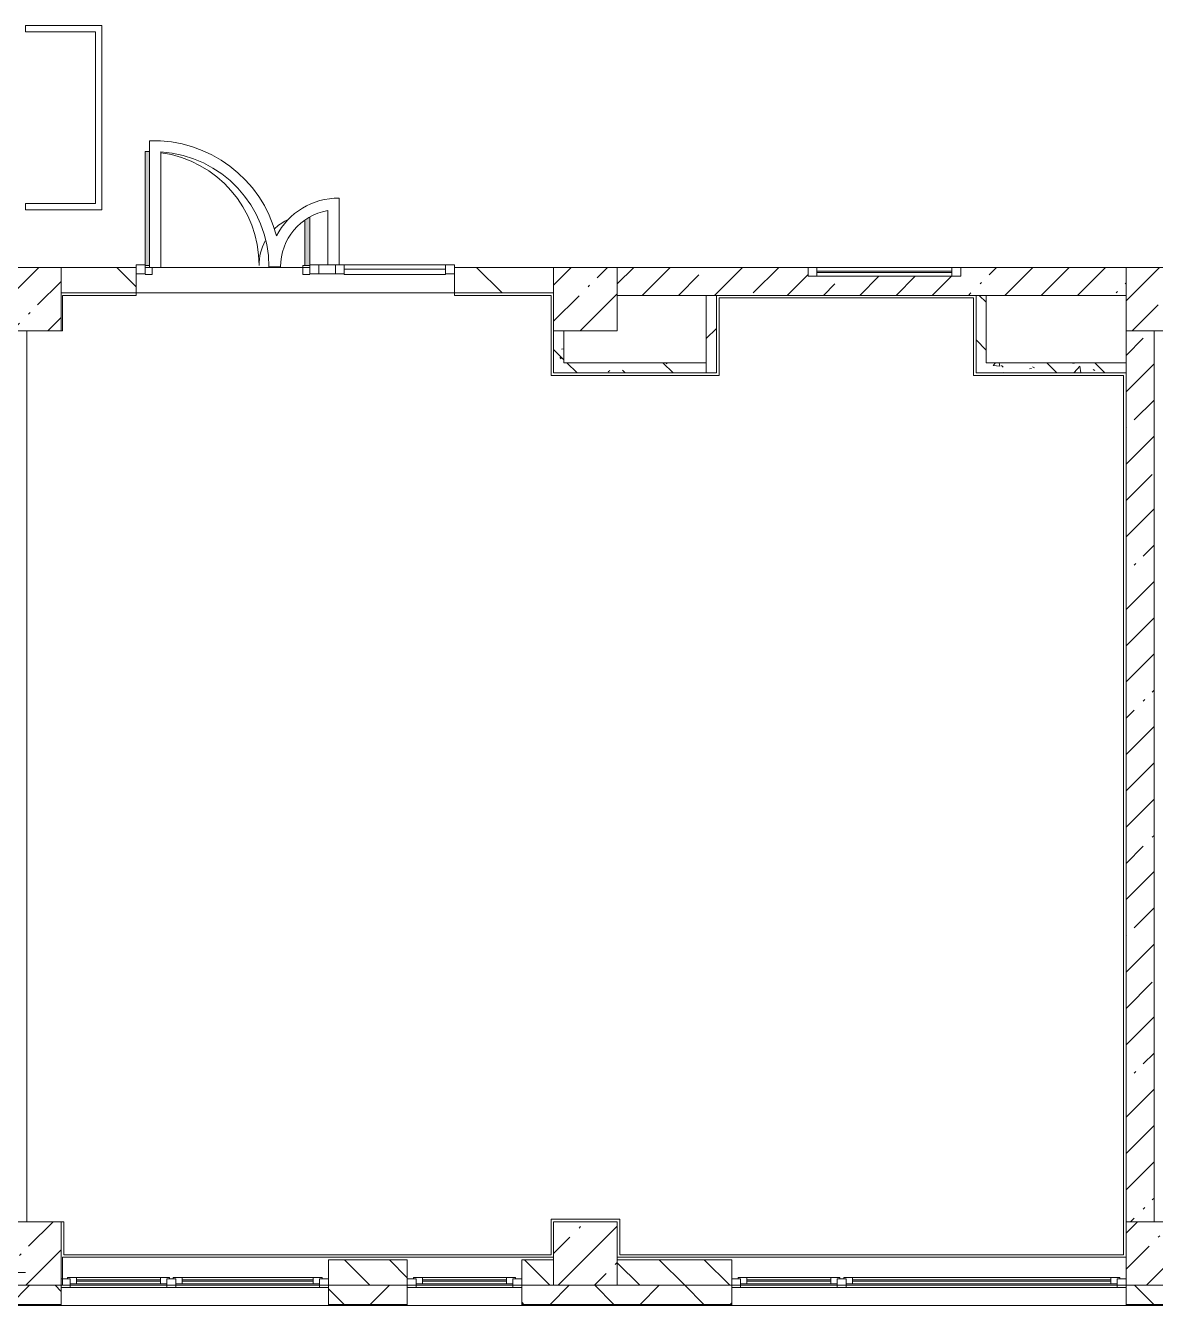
# Model space of a CAD drawing. Header units: millimetres. Extents: x -3902 to 188078, y -8553 to 29000.
# Drawn here: x 99828 to 108708, y -258 to 9800 of the extents above; entities that cross this region are included whole.
import ezdxf

# ---------------------------------------------------------------- set-up
doc = ezdxf.new("R2010")
doc.units = ezdxf.units.MM
for name, color, linetype, lineweight, true_color in [('A-DETL-GENF-4', 7, 'Continuous', 5, 0xaaaaaa), ('A-DOOR-1', 7, 'Continuous', 5, 0xaaaaaa), ('A-DOOR-2', 7, 'Continuous', 5, 0xe2e2e2), ('A-FLOR-2', 7, 'Continuous', 5, 0xaaaaaa), ('A-WALL-5', 7, 'Continuous', 9, 0x737373), ('I-WALL-5', 7, 'Continuous', 5, 0x787878)]:
    doc.layers.add(name, color=color, linetype=linetype, lineweight=lineweight, true_color=true_color)
for name, color, linetype, lineweight in [('A-GLAZ-2', 7, 'Continuous', 5), ('A-GLAZ-CURT-2', 7, 'Continuous', 5), ('A-GLAZ-CWMG-2', 7, 'Continuous', 5), ('A-WALL', 7, 'Continuous', 9), ('A-WALL-3', 7, 'Continuous', 5), ('I-WALL-3', 7, 'Continuous', 5), ('S-COLS-4', 7, 'Continuous', 5), ('Оси', 7, 'Continuous', 9)]:
    doc.layers.add(name, color=color, linetype=linetype, lineweight=lineweight)
pattern_1 = [(45, (61067.9, 0), (-285.123, 285.123), []), (45, (61353, 0), (-285.123, 285.123), [504.031, -100.806, 16.764, -84.042])]
pattern_2 = [(135, (61067.9, 0), (-377.171, -377.171), [533.4, -88.9, 17.78, -88.9]), (135, (61067.9, 376.94), (-377.171, -377.171), []), (50, (61067.9, 0), (637.6445, -55.7866), [66.675, -733.425]), (355, (61067.9, 0), (-123.349, 668.699), [53.34, -586.74]), (100.451, (61121, -4.65), (514.299, 612.908), [56.665, -623.315]), (46.184, (61067.9, 177.8), (948.776, -147.15), [100.012, -1100.137]), (96.636, (61147, 165.5), (830.909, 865.997), [84.998, -934.973]), (351.184, (61067.9, 177.8), (830.918, 865.988), [80.01, -880.11]), (21, (61156.8, 133.35), (530.6506, -357.928), [66.675, -733.425]), (326, (61156.8, 133.35), (216.308, 644.6585), [53.34, -586.74]), (71.451, (61201, 103.5), (746.9596, 286.724), [56.665, -623.315]), (37.5, (61067.9, 0), (10.8105, 295.9426), [16.764, -562.864, 16.764, -578.866, -588.962]), (37.5, (61067.9, 0), (10.8105, 295.9426), [-1175.258, 16.764, -572.198]), (7.5, (61067.9, 0), (233.8692, 350.6318), [16.764, -322.834, 16.764, -549.529, -224.472]), (7.5, (61067.9, 0), (233.8692, 350.6318), [-905.891, 16.764, -207.708]), (327.5, (60869.64, 0), (474.5678, -20.0513), [16.764, -205.486, 16.764, -676.656, -920.115]), (327.5, (60869.64, 0), (474.5678, -20.0513), [-915.67, 16.764, -903.351]), (317.5, (60780.74, 0), (518.452, 88.9934), [16.764, -272.161, 16.764, -443.738, -653.415]), (317.5, (60780.74, 0), (518.452, 88.9934), [-749.427, 16.764, -636.651])]

# ---------------------------------------------------------------- blocks, each defined once
blk = doc.blocks.new('BSC_Колонна _Прямоугольная - 500х500-23286270-3_10_1_птичка')
at = {"layer": 'S-COLS-4'}
h = blk.add_hatch(dxfattribs=at)
h.set_pattern_fill('FP_39', color=256, style=0, pattern_type=2)
h.set_pattern_definition([(45, (-38790, -7650), (-285.123, 285.123), []), (45, (-38504.88, -7650), (-285.123, 285.123), [504.031, -100.806, 16.764, -84.042])])
h.paths.add_polyline_path([(-250, -250), (250, -250), (250, 250), (-250, 250), (-250, 100)])
for p, q in [((250, 250), (-250, 250)), ((-250, 250), (-250, -250)), ((250, -250), (250, 250)), ((-250, -250), (250, -250))]:
    blk.add_line(p, q, dxfattribs=at)
blk = doc.blocks.new('BSC_Колонна _Прямоугольная - 500х500-V29-3_10_1_птичка')
at = {"layer": 'S-COLS-4'}
h = blk.add_hatch(dxfattribs=at)
h.set_pattern_fill('FP_40', color=256, style=0, pattern_type=2)
h.set_pattern_definition([(45, (-43160, -7650), (-285.123, 285.123), []), (45, (-42874.88, -7650), (-285.123, 285.123), [504.031, -100.806, 16.764, -84.042])])
h.paths.add_polyline_path([(-250, -250), (250, -250), (250, 250), (-250, 250)])
for p, q in [((250, 250), (-250, 250)), ((-250, 250), (-250, -250)), ((250, -250), (250, 250)), ((-250, -250), (250, -250))]:
    blk.add_line(p, q, dxfattribs=at)
blk = doc.blocks.new('BSC_Колонна _Прямоугольная - 500х500-V30-3_10_1_птичка')
at = {"layer": 'S-COLS-4'}
h = blk.add_hatch(dxfattribs=at)
h.set_pattern_fill('FP_41', color=256, style=0, pattern_type=2)
h.set_pattern_definition([(45, (-47660, -7650), (-285.123, 285.123), []), (45, (-47374.88, -7650), (-285.123, 285.123), [504.031, -100.806, 16.764, -84.042])])
h.paths.add_polyline_path([(-113, -250), (250, -250), (250, 250), (-250, 250), (-250, -250)])
for p, q in [((250, 250), (-250, 250)), ((-250, 250), (-250, -250)), ((250, -250), (250, 250)), ((-250, -250), (250, -250))]:
    blk.add_line(p, q, dxfattribs=at)
blk = doc.blocks.new('BSC_Колонна _Прямоугольная - 500х500-V35-3_10_1_птичка')
at = {"layer": 'S-COLS-4'}
h = blk.add_hatch(dxfattribs=at)
h.set_pattern_fill('FP_46', color=256, style=0, pattern_type=2)
h.set_pattern_definition([(45, (-38790, -150), (-285.123, 285.123), []), (45, (-38504.88, -150), (-285.123, 285.123), [504.031, -100.806, 16.764, -84.042])])
h.paths.add_polyline_path([(-250, -250), (250, -250), (250, 250), (-250, 250), (-250, 80)])
for p, q in [((250, 250), (-250, 250)), ((-250, 250), (-250, -250)), ((250, -250), (250, 250)), ((-250, -250), (250, -250))]:
    blk.add_line(p, q, dxfattribs=at)
blk = doc.blocks.new('BSC_Колонна _Прямоугольная - 500х500-V36-3_10_1_птичка')
at = {"layer": 'S-COLS-4'}
h = blk.add_hatch(dxfattribs=at)
h.set_pattern_fill('FP_47', color=256, style=0, pattern_type=2)
h.set_pattern_definition([(45, (-43160, -150), (-285.123, 285.123), []), (45, (-42874.88, -150), (-285.123, 285.123), [504.031, -100.806, 16.764, -84.042])])
h.paths.add_polyline_path([(-250, -250), (250, -250), (250, 250), (-250, 250)])
for p, q in [((250, 250), (-250, 250)), ((-250, 250), (-250, -250)), ((250, -250), (250, 250)), ((-250, -250), (250, -250))]:
    blk.add_line(p, q, dxfattribs=at)
blk = doc.blocks.new('BSC_Колонна _Прямоугольная - 500х500-V37-3_10_1_птичка')
at = {"layer": 'S-COLS-4'}
h = blk.add_hatch(dxfattribs=at)
h.set_pattern_fill('FP_48', color=256, style=0, pattern_type=2)
h.set_pattern_definition([(45, (-47660, -150), (-285.123, 285.123), []), (45, (-47374.88, -150), (-285.123, 285.123), [504.031, -100.806, 16.764, -84.042])])
h.paths.add_polyline_path([(-250, -250), (250, -250), (250, 250), (-250, 250)])
for p, q in [((250, 250), (-250, 250)), ((-250, 250), (-250, -250)), ((250, -250), (250, 250)), ((-250, -250), (250, -250))]:
    blk.add_line(p, q, dxfattribs=at)
blk = doc.blocks.new('120_Окно_СКБ_2Ст - 120_Окно_СКБ_2Ст 3100х2500 _мал_створка слева_ 2-V60-3_10_1_птичка')
at = {"layer": 'A-GLAZ-2'}
for p, q in [((-1550, -127), (-1550, -57)), ((-1550, -57), (-1480, -57)), ((1550, -57), (-1550, -57)), ((-1480, -57), (-1480, -127)), ((650, -87), (-1480, -87)), ((-1480, -87), (-1480, -127)), ((-1430, -137), (-1430, -87)), ((600, -137), (600, -87)), ((650, -127), (650, -57)), ((650, -57), (720, -57)), ((650, -127), (650, -87)), ((720, -57), (720, -127)), ((1480, -87), (720, -87)), ((720, -87), (720, -127)), ((770, -137), (770, -87)), ((1430, -137), (1430, -87)), ((1480, -127), (1480, -57)), ((1480, -57), (1550, -57)), ((1480, -127), (1480, -87)), ((1550, -57), (1550, -127)), ((-1480, -127), (-1550, -127)), ((-1550, -127), (-1500, -127)), ((-1480, -127), (-1500, -127)), ((-1500, -127), (-1500, -137)), ((-1500, -137), (670, -137)), ((670, -137), (-1500, -137)), ((-1430, -107), (600, -107)), ((600, -117), (-1430, -117)), ((720, -127), (650, -127)), ((670, -127), (650, -127)), ((670, -127), (700, -127)), ((670, -137), (670, -127)), ((720, -127), (700, -127)), ((700, -127), (700, -137)), ((700, -137), (1500, -137)), ((1500, -137), (700, -137)), ((770, -107), (1430, -107)), ((1430, -117), (770, -117)), ((1550, -127), (1480, -127)), ((1500, -127), (1480, -127)), ((1500, -127), (1550, -127)), ((1500, -137), (1500, -127))]:
    blk.add_line(p, q, dxfattribs=at)
blk = doc.blocks.new('120_Окно_СКБ_2Ст - 120_Окно_СКБ_2Ст 2100х2400 _мал створка справа_-V61-3_10_1_птичка')
at = {"layer": 'A-GLAZ-2'}
for p, q in [((-1050, -127), (-1050, -57)), ((-1050, -57), (-980, -57)), ((1050, -57), (-1050, -57)), ((-980, -57), (-980, -127)), ((150, -87), (-980, -87)), ((-980, -87), (-980, -127)), ((-930, -137), (-930, -87)), ((100, -137), (100, -87)), ((150, -127), (150, -57)), ((150, -57), (220, -57)), ((150, -127), (150, -87)), ((220, -57), (220, -127)), ((980, -87), (220, -87)), ((220, -87), (220, -127)), ((270, -137), (270, -87)), ((930, -137), (930, -87)), ((980, -127), (980, -57)), ((980, -57), (1050, -57)), ((980, -127), (980, -87)), ((1050, -57), (1050, -127)), ((-980, -127), (-1050, -127)), ((-1050, -127), (-1000, -127)), ((-980, -127), (-1000, -127)), ((-1000, -127), (-1000, -137)), ((-1000, -137), (170, -137)), ((170, -137), (-1000, -137)), ((-930, -107), (100, -107)), ((100, -117), (-930, -117)), ((220, -127), (150, -127)), ((170, -127), (150, -127)), ((170, -127), (200, -127)), ((170, -137), (170, -127)), ((220, -127), (200, -127)), ((200, -127), (200, -137)), ((200, -137), (1000, -137)), ((1000, -137), (200, -137)), ((270, -107), (930, -107)), ((930, -117), (270, -117)), ((1050, -127), (980, -127)), ((1000, -127), (980, -127)), ((1000, -127), (1050, -127)), ((1000, -137), (1000, -127))]:
    blk.add_line(p, q, dxfattribs=at)
blk = doc.blocks.new('120_Окно_СКБ_1Ст - 120_Окно_СКБ_1Ст 900х2500_h_-V58-3_10_1_птичка')
at = {"layer": 'A-GLAZ-2'}
for p, q in [((-450, -127), (-450, -57)), ((-450, -57), (-380, -57)), ((450, -57), (-450, -57)), ((-380, -57), (-380, -127)), ((380, -87), (-380, -87)), ((-380, -87), (-380, -127)), ((-330, -137), (-330, -87)), ((330, -137), (330, -87)), ((380, -127), (380, -57)), ((380, -57), (450, -57)), ((380, -127), (380, -87)), ((450, -57), (450, -127)), ((-380, -127), (-450, -127)), ((-450, -127), (-400, -127)), ((-380, -127), (-400, -127)), ((-400, -127), (-400, -137)), ((-400, -137), (400, -137)), ((400, -137), (-400, -137)), ((-330, -107), (330, -107)), ((330, -117), (-330, -117)), ((450, -127), (380, -127)), ((400, -127), (380, -127)), ((400, -127), (450, -127)), ((400, -137), (400, -127))]:
    blk.add_line(p, q, dxfattribs=at)
blk = doc.blocks.new('Прямоугольный импост - 50 x 70 мм-V167-3_10_1_птичка')
at = {"layer": 'A-GLAZ-CWMG-2'}
for p, q in [((-70, 35), (0, 35)), ((-70, -35), (-70, 35)), ((0, 35), (0, -35)), ((0, -35), (-70, -35))]:
    blk.add_line(p, q, dxfattribs=at)
blk = doc.blocks.new('Дверь_Витражная_остекление_ - ДВН_ДАО_Главный вход_1200 в свету-V168-3_10_1_птичка')
at = {"layer": 'A-DOOR-2'}
for points in [[(-647, 30), (-613, 35), (-613, 925), (-647, 922), (-647, 35)], [(607, 30), (647, 35), (647, 410), (607, 378), (607, 35)]]:
    blk.add_hatch(color=256, dxfattribs=at).paths.add_polyline_path(points)
at = {"layer": 'A-DETL-GENF-4'}
for p, q in [((-613, 925), (-647, 925)), ((-647, 925), (-647, 35)), ((647, 35), (647, 410)), ((607, 385), (607, 30)), ((-647, 30), (-613, 30)), ((-613, 30), (-647, 30)), ((-592, -40), (-592, 15)), ((592, -40), (592, 30)), ((592, 30), (647, 30)), ((607, 30), (647, 30)), ((-647, -40), (-592, -40)), ((647, -40), (592, -40))]:
    blk.add_line(p, q, dxfattribs=at)
at = {"layer": 'A-DOOR-1'}
for p, q in [((-647, 925), (-647, 35)), ((647, 410), (647, 35))]:
    blk.add_line(p, q, dxfattribs=at)
for centre, radius, start, end in [((-647, 30), 895, 87.7864, 90), ((-647, 30), 895, 360, 81.929), ((647, 30), 400, 117.1206, 134.5389), ((647, 30), 400, 151.213, 180)]:
    blk.add_arc(centre, radius, start, end, dxfattribs=at)
blk = doc.blocks.new('Системная панель - Стемалит - 40мм-V169-3_10_1_птичка')
at = {"layer": 'A-GLAZ-CURT-2'}
for p, q in [((65, 35), (-65, 35)), ((-65, 35), (-65, -35)), ((65, -35), (65, 35)), ((-65, -35), (65, -35))]:
    blk.add_line(p, q, dxfattribs=at)
blk = doc.blocks.new('Прямоугольный импост - 50 x 70 мм-V170-3_10_1_птичка')
at = {"layer": 'A-GLAZ-CWMG-2'}
for p, q in [((-35, 35), (35, 35)), ((-35, -35), (-35, 35)), ((35, 35), (35, -35)), ((35, -35), (-35, -35))]:
    blk.add_line(p, q, dxfattribs=at)
blk = doc.blocks.new('Прямоугольный импост - 50 x 70 мм-V171-3_10_1_птичка')
at = {"layer": 'A-GLAZ-CWMG-2'}
for p, q in [((0, 35), (-70, 35)), ((-70, 35), (-70, -35)), ((0, -35), (0, 35)), ((-70, -35), (0, -35))]:
    blk.add_line(p, q, dxfattribs=at)
blk = doc.blocks.new('Системная панель - Стекло - 40мм-V172-3_10_1_птичка')
at = {"layer": 'A-GLAZ-CURT-2'}
for p, q in [((397.5, 0), (-397.5, 0)), ((-397.5, 0), (-397.5, -40)), ((397.5, -40), (397.5, 0)), ((-397.5, -40), (397.5, -40))]:
    blk.add_line(p, q, dxfattribs=at)
blk = doc.blocks.new('Прямоугольный импост - 50 x 70 мм-V173-3_10_1_птичка')
at = {"layer": 'A-GLAZ-CWMG-2'}
for p, q in [((-35, 35), (35, 35)), ((-35, -35), (-35, 35)), ((35, 35), (35, -35)), ((35, -35), (-35, -35))]:
    blk.add_line(p, q, dxfattribs=at)
blk = doc.blocks.new('Прямоугольный импост - 50 x 70 мм-V174-3_10_1_птичка')
at = {"layer": 'A-GLAZ-CWMG-2'}
blk.add_line((42060, 7920), (41265, 7920), dxfattribs=at)
blk = doc.blocks.new('120_Окно_СКБ_1Ст - 120_Окно_СКБ_1Ст 400х1200 EI30-V180-3_10_1_птичка')
at = {"layer": 'A-GLAZ-2'}
for p, q in [((-600, 40), (-600, 110)), ((-600, 110), (-530, 110)), ((600, 110), (-600, 110)), ((-530, 110), (-530, 40)), ((530, 40), (530, 110)), ((530, 110), (600, 110)), ((600, 110), (600, 40)), ((-530, 40), (-600, 40)), ((-600, 40), (600, 40)), ((530, 80), (-530, 80)), ((530, 70), (-530, 70)), ((600, 40), (530, 40))]:
    blk.add_line(p, q, dxfattribs=at)

msp = doc.modelspace()

# ---------------------------------------------------------------- hatches: boundary and pattern name
at = {"layer": 'A-WALL-3'}
h = msp.add_hatch(dxfattribs=at)
h.set_pattern_fill('FP_62', color=256, style=0, pattern_type=2)
h.set_pattern_definition([(135, (61067.9, 0), (-176.7767, -176.7767), [])])
h.paths.add_polyline_path([(126326.6, -100), (126477.9, -100), (126477.9, 100), (126227.9, 100), (126227.9, -100)])
h.paths.add_polyline_path([(116072.4, -100), (116577.9, -100), (116577.9, 100), (115827.9, 100), (115827.9, -100)])
h.paths.add_polyline_path([(117977.9, -100), (118877.9, -100), (118877.9, 100), (117977.9, 100), (117977.9, -52.2)])
h.paths.add_polyline_path([(125327.9, -100), (125327.9, 100), (124777.9, 100), (124777.9, -100)])
h.paths.add_polyline_path([(122477.9, -100), (122677.9, -100), (122677.9, 100), (122477.9, 100), (122477.9, 42.9)])
h.paths.add_polyline_path([(104885.9, -100), (105377.9, -100), (105377.9, 100), (104477.9, 100), (104477.9, -100)])
h.paths.add_polyline_path([(109227.9, -100), (109227.9, 100), (108977.9, 100), (108977.9, -100)])
h.paths.add_polyline_path([(112077.9, -100), (112077.9, 100), (111327.9, 100), (111327.9, -100)])
h.paths.add_polyline_path([(103727.9, -100), (103977.9, -100), (103977.9, 100), (103727.9, 100)])
h.paths.add_polyline_path([(113477.9, -100), (113727.9, -100), (113727.9, 100), (113477.9, 100), (113477.9, 33.3)])
h.paths.add_polyline_path([(102827.9, -100), (102827.9, 100), (102207.9, 100), (102207.9, -100)])
h.paths.add_polyline_path([(99607.9, -100), (99607.9, 100), (99557.9, 100), (99557.9, -100)])
h = msp.add_hatch(dxfattribs=at)
h.set_pattern_fill('FP_64', color=256, style=0, pattern_type=2)
h.set_pattern_definition([(45, (61067.9, 0), (-353.5534, 353.5534), []), (135, (61067.9, 0), (-353.5534, -353.5534), [])])
h.paths.add_polyline_path([(116072.4, -250), (116577.9, -250), (116577.9, -100), (115827.9, -100), (115827.9, -250)])
h.paths.add_polyline_path([(117695, -250), (117695, -100), (117477.9, -100), (117477.9, -250)])
h.paths.add_polyline_path([(112077.9, -250), (112077.9, -100), (111327.9, -100), (111327.9, -250)])
h.paths.add_polyline_path([(102207.9, -250), (102827.9, -250), (102827.9, -100), (102207.9, -100)])
h.paths.add_polyline_path([(108977.9, -250), (109227.9, -250), (109227.9, -100), (108477.9, -100), (108477.9, -250), (108614.7, -250)])
h.paths.add_polyline_path([(103727.9, -250), (105377.9, -250), (105377.9, -100), (103727.9, -100)])
h.paths.add_polyline_path([(113727.9, -250), (113727.9, -100), (112977.9, -100), (112977.9, -250), (113275.8, -250)])
h.paths.add_polyline_path([(100107.9, -250), (100107.9, -100), (99377.9, -100), (99377.9, -250)])
at = {"layer": 'I-WALL-3'}
h = msp.add_hatch(dxfattribs=at)
h.set_pattern_fill('FP_63', color=256, style=0, pattern_type=2)
h.set_pattern_definition([(135, (61067.9, 0), (-353.5534, -353.5534), [])])
h.paths.add_polyline_path([(103197.9, 7700), (103977.9, 7700), (103977.9, 7900), (103197.9, 7900)])
h.paths.add_polyline_path([(100697.9, 7700), (100697.9, 7900), (100107.9, 7900), (100107.9, 7700)])
h.paths.add_polyline_path([(99607.9, 7700), (99607.9, 7900), (99557.9, 7900), (99557.9, 7700)])
h = msp.add_hatch(dxfattribs=at)
h.set_pattern_fill('FP_60', color=256, style=0, pattern_type=2)
h.set_pattern_definition(pattern_1)
h.paths.add_polyline_path([(107377.9, 7680), (108477.9, 7680), (108477.9, 7900), (107177.9, 7900), (107177.9, 7830), (105977.9, 7830), (105977.9, 7900), (104477.9, 7900), (104477.9, 7680), (107297.9, 7680)])
h = msp.add_hatch(dxfattribs=at)
h.set_pattern_fill('FP_65', color=256, style=0, pattern_type=2)
h.set_pattern_definition([(45, (61067.9, 0), (-176.7767, 176.7767), [])])
h.paths.add_polyline_path([(105257.9, 7070), (105257.9, 7680), (105177.9, 7680), (105177.9, 7070)])
h = msp.add_hatch(dxfattribs=at)
h.set_pattern_fill('FP_60', color=256, style=0, pattern_type=2)
h.set_pattern_definition(pattern_1)
h.paths.add_polyline_path([(108697.9, 400), (108697.9, 7400), (108477.9, 7400), (108477.9, 400), (108688.4, 400)])
at = {"layer": 'I-WALL-5'}
h = msp.add_hatch(dxfattribs=at)
h.set_pattern_fill('FP_70', color=256, style=0, pattern_type=2)
h.set_pattern_definition(pattern_2)
h.paths.add_polyline_path([(107377.9, 7070), (107377.9, 7680), (107297.9, 7680), (107297.9, 7070)])
h = msp.add_hatch(dxfattribs=at)
h.set_pattern_fill('FP_70', color=256, style=0, pattern_type=2)
h.set_pattern_definition(pattern_2)
h.paths.add_polyline_path([(104057.9, 7150), (104057.9, 7400), (103977.9, 7400), (103977.9, 7150)])
h = msp.add_hatch(dxfattribs=at)
h.set_pattern_fill('FP_70', color=256, style=0, pattern_type=2)
h.set_pattern_definition(pattern_2)
h.paths.add_polyline_path([(105177.9, 7070), (105177.9, 7150), (103977.9, 7150), (103977.9, 7070), (104885.9, 7070)])
h = msp.add_hatch(dxfattribs=at)
h.set_pattern_fill('FP_70', color=256, style=0, pattern_type=2)
h.set_pattern_definition(pattern_2)
h.paths.add_polyline_path([(108477.9, 7070), (108477.9, 7150), (107377.9, 7150), (107377.9, 7070)])

# ---------------------------------------------------------------- linework, layer by layer
at = {"layer": 'A-FLOR-2'}
for p, q in [((100427.9, 9799.8), (99827.9, 9799.8)), ((99827.9, 9799.8), (99827.9, 9749.8)), ((100427.9, 8351.7), (100427.9, 9799.8)), ((99827.9, 9749.8), (100377.9, 9749.8)), ((100377.9, 9749.8), (100377.9, 8401.7)), ((100801.9, 8894.4), (100801.9, 7900)), ((100891.9, 7900), (100891.9, 8806.8)), ((100377.9, 8401.7), (99827.9, 8401.7)), ((99827.9, 8401.7), (99827.9, 8351.7)), ((99827.9, 8351.7), (100427.9, 8351.7)), ((102292.1, 7920), (102292.1, 8443.9)), ((102202.1, 8346.4), (102202.1, 7920)), ((100801.9, 7900), (100891.9, 7900)), ((101740.5, 7903.5), (101830.6, 7903.5)), ((100697.9, 7680), (100117.9, 7680)), ((100117.9, 7680), (100117.9, 7400)), ((100697.9, 7700), (100697.9, 7680)), ((103197.9, 7680), (103197.9, 7700)), ((103957.9, 7680), (103197.9, 7680)), ((103957.9, 7050), (103957.9, 7680)), ((107277.9, 7660), (105277.9, 7660)), ((105277.9, 7660), (105277.9, 7050)), ((107277.9, 7050), (107277.9, 7660)), ((99837.9, 7400), (99837.9, 400)), ((100117.9, 7400), (100107.9, 7400)), ((105277.9, 7050), (103957.9, 7050)), ((108457.9, 7050), (107277.9, 7050)), ((108457.9, 140), (108457.9, 7050)), ((103957.9, 140), (103957.9, 420)), ((103957.9, 420), (104497.9, 420)), ((104497.9, 420), (104497.9, 140)), ((100107.9, 400), (100127.9, 400)), ((100127.9, 400), (100127.9, 140)), ((100127.9, 140), (103957.9, 140)), ((104497.9, 140), (108457.9, 140))]:
    msp.add_line(p, q, dxfattribs=at)
for centre, radius, start, end in [((100835.6, 7900), 995, 14.33829, 91.93805), ((100835.5, 7903.5), 905, 360, 86.42904), ((102284.6, 7900), 544, 89.21005, 153.06648), ((102284.6, 7900), 454, 100.46985, 179.55829)]:
    msp.add_arc(centre, radius, start, end, dxfattribs=at)
at = {"layer": 'A-WALL'}
for p, q in [((105257.9, 7680), (105177.9, 7680)), ((107377.9, 7680), (107297.9, 7680)), ((105177.9, 7070), (105177.9, 7150)), ((108477.9, 7070), (108477.9, 7150)), ((102207.9, -100), (102827.9, -100)), ((103727.9, -100), (103977.9, -100)), ((104477.9, -100), (105377.9, -100)), ((102207.9, -250), (102827.9, -250)), ((102207.9, -253), (102827.9, -253)), ((103727.9, -250), (105377.9, -250)), ((103727.9, -253), (105377.9, -253)), ((108477.9, -250), (109227.9, -250)), ((108477.9, -253), (109227.9, -253))]:
    msp.add_line(p, q, dxfattribs=at)
at = {"layer": 'A-WALL-3'}
for p, q in [((102827.9, 100), (102207.9, 100)), ((102207.9, 100), (102207.9, -258)), ((102827.9, -258), (102827.9, 100)), ((103977.9, 100), (103727.9, 100)), ((103727.9, 100), (103727.9, -258)), ((105377.9, 100), (104477.9, 100)), ((105377.9, -258), (105377.9, 100)), ((100107.9, -258), (100107.9, -100)), ((100107.9, -100), (100117.9, -100)), ((102827.9, -100), (103727.9, -100)), ((105377.9, -100), (108477.9, -100)), ((108477.9, -100), (108477.9, -258)), ((111327.9, -258), (97590.9, -258))]:
    msp.add_line(p, q, dxfattribs=at)
at = {"layer": 'A-WALL-5'}
for p, q in [((98490.9, -250), (100107.9, -250)), ((98490.9, -253), (100107.9, -253))]:
    msp.add_line(p, q, dxfattribs=at)
at = {"layer": 'I-WALL-3'}
for p, q in [((100697.9, 7900), (100107.9, 7900)), ((100697.9, 7700), (100697.9, 7900)), ((100767.9, 7900), (100801.9, 7900)), ((100891.9, 7900), (102062.9, 7900)), ((103977.9, 7900), (103197.9, 7900)), ((103197.9, 7900), (103197.9, 7700)), ((105977.9, 7900), (104477.9, 7900)), ((108477.9, 7900), (107177.9, 7900)), ((103977.9, 7700), (100107.9, 7700)), ((104477.9, 7680), (105177.9, 7680)), ((105177.9, 7680), (105177.9, 7150)), ((105257.9, 7070), (105257.9, 7680)), ((105257.9, 7680), (107297.9, 7680)), ((107297.9, 7680), (107297.9, 7070)), ((107377.9, 7150), (107377.9, 7680)), ((107377.9, 7680), (108477.9, 7680)), ((103977.9, 7400), (103977.9, 7070)), ((104057.9, 7150), (104057.9, 7400)), ((108477.9, 7400), (108477.9, 7150)), ((108697.9, 400), (108697.9, 7400)), ((105177.9, 7150), (104057.9, 7150)), ((108477.9, 7150), (107377.9, 7150)), ((103977.9, 7070), (105257.9, 7070)), ((107297.9, 7070), (108477.9, 7070)), ((108477.9, 7070), (108477.9, 400)), ((100117.9, 120), (103977.9, 120)), ((100117.9, 120), (100117.9, -100)), ((104477.9, 120), (108477.9, 120)), ((102207.9, -100), (100117.9, -100))]:
    msp.add_line(p, q, dxfattribs=at)
at = {"layer": 'Оси'}
msp.add_line((87327.9, 0), (99827.9, 0), dxfattribs=at)

# ---------------------------------------------------------------- block references
at = {"layer": 'A-DOOR-1'}
msp.add_blockref('Дверь_Витражная_остекление_ - ДВН_ДАО_Главный вход_1200 в свету-V168-3_10_1_птичка', (101415.4, 7885), dxfattribs=at)
at = {"layer": 'A-GLAZ-2'}
msp.add_blockref('120_Окно_СКБ_1Ст - 120_Окно_СКБ_1Ст 400х1200 EI30-V180-3_10_1_птичка', (106577.9, 7790), dxfattribs=at)
at = {"layer": 'A-GLAZ-2', "rotation": 180}
for name, p in [('120_Окно_СКБ_2Ст - 120_Окно_СКБ_2Ст 2100х2400 _мал створка справа_-V61-3_10_1_птичка', (101157.9, -175)), ('120_Окно_СКБ_1Ст - 120_Окно_СКБ_1Ст 900х2500_h_-V58-3_10_1_птичка', (103277.9, -175)), ('120_Окно_СКБ_2Ст - 120_Окно_СКБ_2Ст 3100х2500 _мал_створка слева_ 2-V60-3_10_1_птичка', (106927.9, -175))]:
    msp.add_blockref(name, p, dxfattribs=at)
at = {"layer": 'A-GLAZ-CURT-2'}
for name, p in [('Системная панель - Стемалит - 40мм-V169-3_10_1_птичка', (102197.9, 7885)), ('Системная панель - Стекло - 40мм-V172-3_10_1_птичка', (102730.4, 7885))]:
    msp.add_blockref(name, p, dxfattribs=at)
at = {"layer": 'A-GLAZ-CWMG-2', "rotation": 180}
msp.add_blockref('Прямоугольный импост - 50 x 70 мм-V171-3_10_1_птичка', (100697.9, 7885), dxfattribs=at)
at = {"layer": 'A-GLAZ-CWMG-2', "extrusion": (0, 0, -1), "rotation": 180}
for name, p in [('Прямоугольный импост - 50 x 70 мм-V170-3_10_1_птичка', (-102097.9, 7885)), ('Прямоугольный импост - 50 x 70 мм-V173-3_10_1_птичка', (-102297.9, 7885)), ('Прямоугольный импост - 50 x 70 мм-V167-3_10_1_птичка', (-103197.9, 7885))]:
    msp.add_blockref(name, p, dxfattribs=at)
at = {"layer": 'A-GLAZ-CWMG-2'}
msp.add_blockref('Прямоугольный импост - 50 x 70 мм-V174-3_10_1_птичка', (61067.9, 0), dxfattribs=at)
at = {"layer": 'S-COLS-4'}
for name, p in [('BSC_Колонна _Прямоугольная - 500х500-23286270-3_10_1_птичка', (99857.9, 7650)), ('BSC_Колонна _Прямоугольная - 500х500-V29-3_10_1_птичка', (104227.9, 7650)), ('BSC_Колонна _Прямоугольная - 500х500-V30-3_10_1_птичка', (108727.9, 7650)), ('BSC_Колонна _Прямоугольная - 500х500-V35-3_10_1_птичка', (99857.9, 150)), ('BSC_Колонна _Прямоугольная - 500х500-V36-3_10_1_птичка', (104227.9, 150)), ('BSC_Колонна _Прямоугольная - 500х500-V37-3_10_1_птичка', (108727.9, 150))]:
    msp.add_blockref(name, p, dxfattribs=at)

doc.saveas('drawing.dxf')
